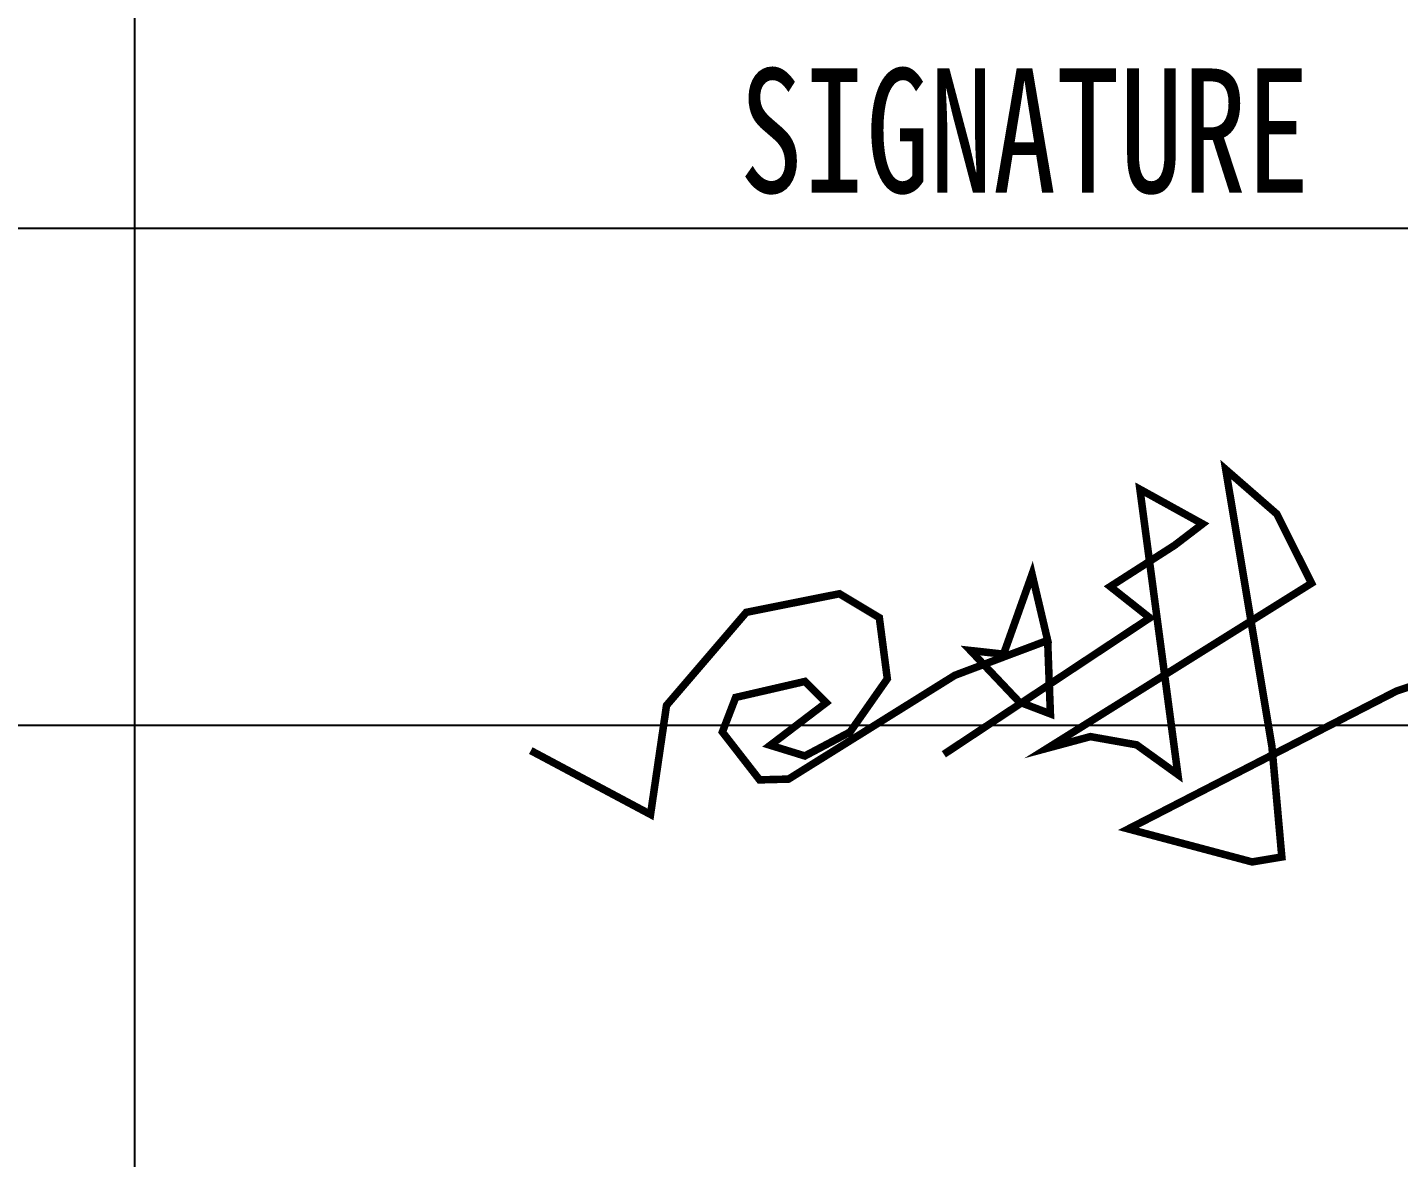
# Model space of a CAD drawing. Extents: x 28773 to 175644, y 7355 to 486294.
# Drawn here: x 171033 to 173793, y 335749 to 338024 of the extents above; entities that cross this region are included whole.
import ezdxf

# ---------------------------------------------------------------- set-up
doc = ezdxf.new("R2010")
doc.units = 0
doc.header["$LTSCALE"] = 1000
doc.header["$MEASUREMENT"] = 0
doc.styles.add('-宋体', font='', dxfattribs={"width": 0.8})
doc.styles.get('-宋体').set_extended_font_data('SimSun')

# ---------------------------------------------------------------- blocks, each defined once
blk = doc.blocks.new('田琳')
at = {"const_width": 20}
for points in [[(38170.1, 43531), (38716.9, 43893), (38611.8, 43976.1), (38782.6, 44085.5), (38857, 44142.4), (38690.6, 44234.3), (38791.4, 43477.3), (38681.9, 43556.1), (38559.2, 43577.9), (38445.4, 43547.3), (39146.1, 43984.9), (39054.1, 44168.6), (38918.4, 44286.8), (39041, 43551.7), (39067.3, 43258.5), (38988.4, 43245.4), (38660, 43332.9), (39371.5, 43698.7), (40071, 43933.6), (40071, 43933.6), (40359.3, 43925.6)], [(37073.8, 43540.8), (37391.6, 43371.4), (37434, 43660.7), (37645.8, 43907.7), (37893, 43957), (37998.9, 43893.5), (38020.1, 43731.3), (37921.2, 43590.1), (37801.2, 43526.6), (37709.4, 43554.9), (37857.7, 43667.8), (37801.2, 43724.2), (37617.6, 43681.9), (37582.3, 43590.1), (37681.1, 43463.1), (37757.9, 43465.2), (38199.4, 43740.6), (38445.7, 43833.2), (38404.3, 44008.7), (38328.7, 43796.7), (38240.8, 43806.4), (38370.1, 43669.9), (38453, 43638.3), (38445.7, 43833.2)]]:
    blk.add_lwpolyline(points, dxfattribs=at)

msp = doc.modelspace()

# ---------------------------------------------------------------- linework, layer by layer
for p, q in [((171248.5, 338619.7), (171248.5, 329590.2)), ((166644.1, 337619.7), (174644.1, 337619.7)), ((166644.1, 336619.7), (174644.1, 336619.7))]:
    msp.add_line(p, q)

# ---------------------------------------------------------------- block references
at = {"xscale": 0.7584191996429581, "yscale": 0.758419199672062, "zscale": 0.7584191996528534}
msp.add_blockref('田琳', (143929, 303546.2, 0), dxfattribs=at)

# ---------------------------------------------------------------- texts
at = {"style": '-宋体', "width": 0.75}
msp.add_text('SIGNATURE', height=250, dxfattribs=at).set_placement((172466.4, 337691.2))

doc.saveas('drawing.dxf')
